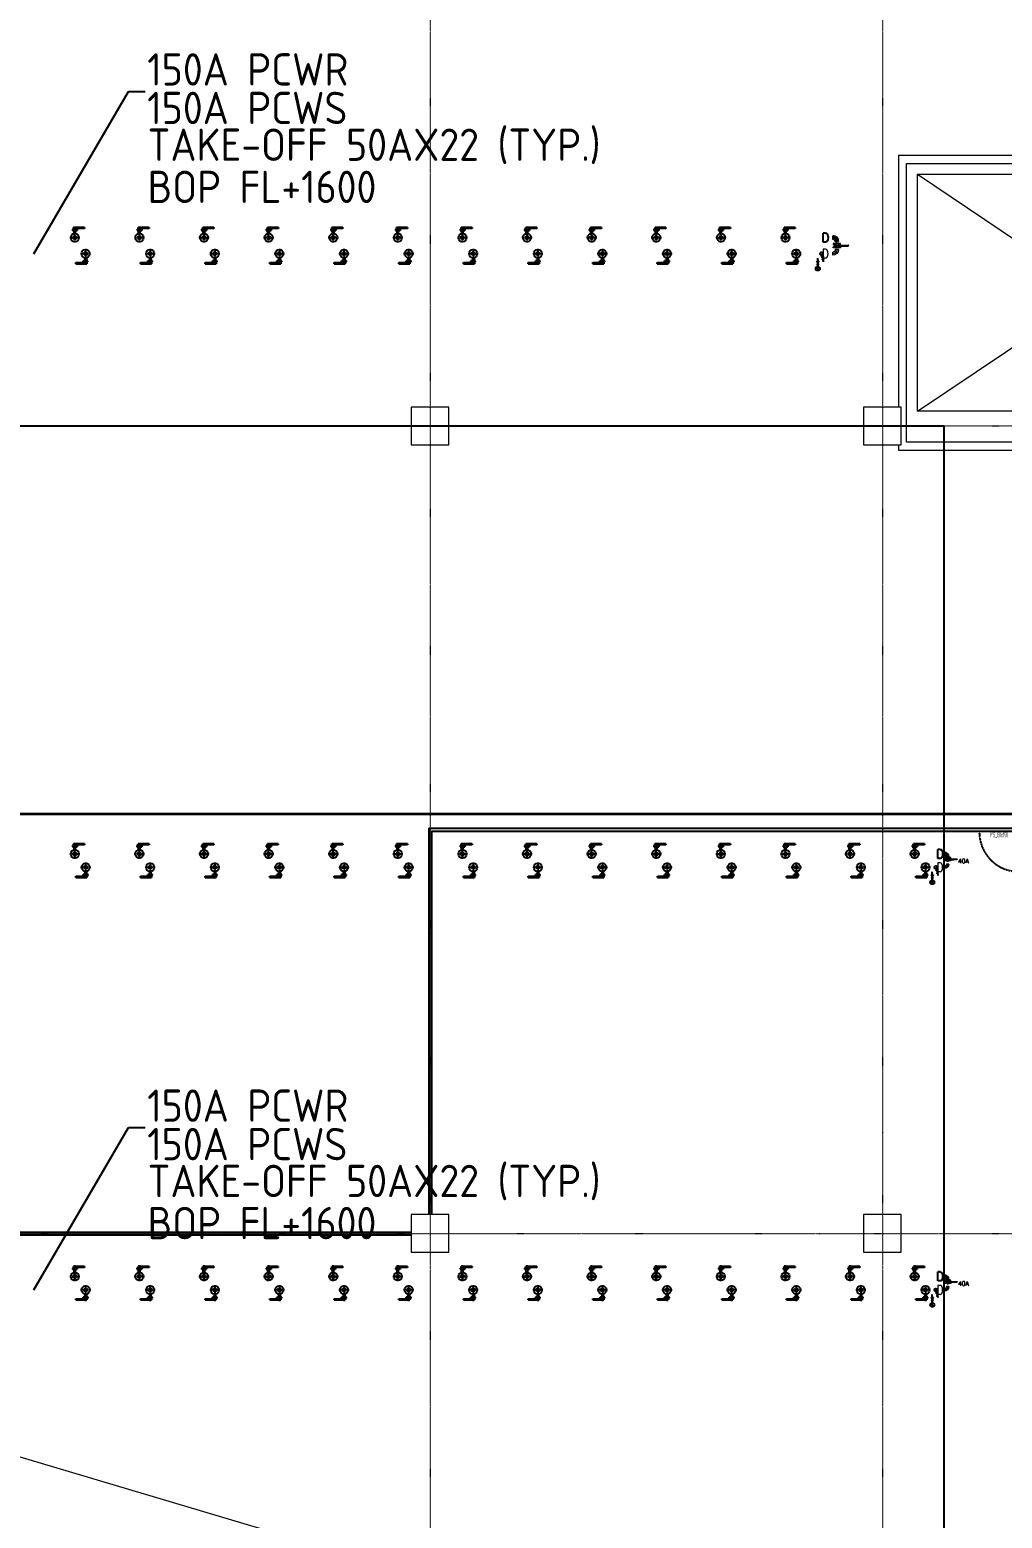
# Model space of a CAD drawing. Extents: x -181672 to 290600, y -29000 to 395522.
# Drawn here: x 219364 to 237426, y 24708 to 52360 of the extents above; entities that cross this region are included whole.
import ezdxf
from ezdxf.enums import TextEntityAlignment as Align

# ---------------------------------------------------------------- set-up
doc = ezdxf.new("R2010")
doc.units = 0
doc.header["$LTSCALE"] = 10
for name, pattern in [('H12PL2$0$JJP_三點線', [0.9, 0.3, -0.15, 0, -0.15, 0, -0.15, 0, -0.15]), ('XFDP20$0$HIDDEN', [0.3, 0.2, -0.1]), ('XFM7P20PCW$0$CENTER', [2, 1.25, -0.25, 0.25, -0.25]), ('XFM7P20PCW$0$CENTERX2', [20.32, 12.7, -2.54, 2.54, -2.54])]:
    doc.linetypes.add(name, pattern=pattern)
for name, color, linetype in [('H12PL2$0$A-OBJE-2D', 252, 'Continuous'), ('H12PL2$0$A-WALL-IN', 252, 'Continuous'), ('H12PL2$0$S-COL', 252, 'Continuous'), ('H12PL2$0$S-GRID', 252, 'Continuous'), ('XFDP20$0$A-Door (8K)', 2, 'Continuous'), ('XFDP20$0$A-W-P3_(8K)', 2, 'Continuous'), ('XFM7P20PCW$0$M-CWTR-CENT', 252, 'XFM7P20PCW$0$CENTER'), ('XFM7P20PCW$0$M-CWTR-VAVE', 252, 'Continuous'), ('XFM7P20PCW$0$M-FM-LINE2', 252, 'Continuous'), ('XFM7P20PCW$0$P-PCWR-20.7-P', 252, 'Continuous'), ('XFM7P20PCW$0$PIPE-TEXT', 252, 'Continuous'), ('XFM7P20PCW$0$U-PV-TXT', 252, 'Continuous')]:
    doc.layers.add(name, color=color, linetype=linetype)
doc.layers.add('XFM7P20PCW$0$M-PIPE-PCWS', color=252, linetype='Continuous', lineweight=9)
doc.styles.add('XFDP20$0$AA-TXT', font='isocp.shx', dxfattribs={"width": 0.8, "bigfont": 'china.shx'})
doc.styles.add('XFM7P20PCW$0$aa-txt', font='isocp.shx', dxfattribs={"bigfont": 'chineset'})
doc.styles.add('XFM7P20PCW$0$dim-txt', font='isocp.shx', dxfattribs={"width": 0.7, "bigfont": 'chineset'})
doc.styles.add('XFM7P20PCW$0$Standard', font='txt.shx', dxfattribs={"bigfont": 'chineset.shx'})
doc.dimstyles.new('XFM7P20PCW$0$adim-100', dxfattribs={"dimscale": 100, "dimtxt": 0.25, "dimasz": 0.25, "dimexe": 0.1, "dimexo": 0.5, "dimgap": 0.15, "dimtad": 0, "dimdec": 4, "dimtxsty": 'XFM7P20PCW$0$dim-txt', "dimcen": -0.025, "dimclrd": 3, "dimclre": 3, "dimclrt": 256, "dimadec": 0, "dimazin": 0, "dimtfac": 1, "dimtdec": 4, "dimtmove": 0, "dimatfit": 3, "dimfxl": 1.25, "dimarcsym": 0})

# ---------------------------------------------------------------- blocks, each defined once
blk = doc.blocks.new('XFDP20$0$GAD2205')
blk.add_lwpolyline([(0, 1), (0, 1), (-18, 1, -0.414214), (-18, 2), (-18, 3, -0.414214), (-18, 3), (-14, 3, 0.414214), (-13, 4), (-13, 4, 0.414214), (-14, 4), (-18, 4, -0.414214), (-18, 5), (-18, 12, -0.414214), (-18, 12), (-18, 12, 0.414214), (-18, 12), (-18, 14, 0.72636), (-19, 14), (-19, 13, 0.158507), (-19, 13), (-19, 0, 0.414214), (-19, 0), (19, 0, 0.414214), (19, 0), (19, 13, 0.158507), (19, 13), (19, 14, 0.72636), (18, 14), (18, 12, 0.414214), (18, 12, -0.414214), (18, 12), (18, 5, -0.414214), (18, 4), (14, 4, 0.414214), (13, 4), (13, 4, 0.414214), (14, 3), (18, 3, -0.414214), (18, 3), (18, 2, -0.414214), (18, 1), (0, 1)], format="xyb", close=True)
blk = doc.blocks.new('XFDP20$0$Door-S80ap')
for p, q in [((8.8, 70.4), (8.8, 75.3)), ((8.8, 75.3), (9.6, 75.3)), ((9.6, 70.4), (8.8, 70.4)), ((9.6, 75.3), (9.6, 70.4))]:
    blk.add_line(p, q)
blk.add_lwpolyline([(4.8, 70.4), (4.8, 75.3), (4, 75.3), (4, 70.4)], close=True)
at = {"ltscale": 5}
for points in [[(8.8, 67.8), (8.8, 77.9), (4.8, 77.9), (4.8, 67.8)], [(5, 67.5), (5, 14.8), (5, 14.8), (5, 67.5)], [(8.6, 14.8), (8.5, 14.8), (8.5, 67.5), (8.6, 67.5)], [(8.8, 4.3), (8.8, 14.4), (4.8, 14.4), (4.8, 4.3)]]:
    blk.add_lwpolyline(points, close=True, dxfattribs=at)
blk.add_lwpolyline([(4.8, 67.9), (4.8, 66.7, 0.158507), (4.9, 66.7), (4.9, 66.5, 0.72636), (5, 66.6), (5, 66.7, 0.414214), (5, 66.7, -0.414214), (4.9, 66.8), (4.9, 67.5, -0.414214), (5, 67.5), (5.4, 67.5, 0.414214), (5.4, 67.5), (5.4, 67.6, 0.414214), (5.4, 67.6), (5, 67.6, -0.414214), (4.9, 67.6), (4.9, 67.8, -0.414214), (5, 67.8), (6.8, 67.8), (6.8, 67.8), (6.8, 67.8), (8.6, 67.8, -0.414214), (8.6, 67.8), (8.6, 67.6, -0.414214), (8.6, 67.6), (8.2, 67.6, 0.414214), (8.1, 67.6), (8.1, 67.5, 0.414214), (8.2, 67.5), (8.6, 67.5, -0.414214), (8.6, 67.5), (8.6, 66.8, -0.414214), (8.6, 66.7), (8.6, 66.7, 0.414214), (8.6, 66.7), (8.6, 66.6, 0.72636), (8.6, 66.5), (8.7, 66.7, 0.158507), (8.7, 66.7), (8.7, 67.9, 0.414214), (8.7, 67.9), (4.9, 67.9, 0.414214)], format="xyb", close=True, dxfattribs=at)
at = {"ltscale": 500}
for points in [[(3.2, -0.6), (3.2, 3.9), (3, 3.9), (3, -0.6)], [(8.5, 4.8), (4, 4.8), (4, 4.6), (8.5, 4.6)]]:
    blk.add_lwpolyline(points, close=True, dxfattribs=at)
at = {"linetype": 'XFDP20$0$HIDDEN', "ltscale": 0.1}
blk.add_arc((3.4, 4.4), 73.6, 0, 84.8641, dxfattribs=at)
at = {"ltscale": 500, "extrusion": (0, 0, -1)}
blk.add_ellipse((3.4, 4.4), major_axis=(-0.495, 0.495), ratio=1, start_param=5.497787, end_param=11.780972, dxfattribs=at)
at = {"ltscale": 5, "xscale": 0.1000000000058208, "yscale": 0.1000000000058208, "zscale": 0.1000000000058208}
blk.add_blockref('XFDP20$0$GAD2205', (6.8, 14.3), dxfattribs=at)
at = {"color": 9, "style": 'XFDP20$0$AA-TXT', "width": 0.45}
blk.add_attdef('100x240', text='', height=10, dxfattribs=at).set_placement((40, 10), align=Align.MIDDLE)
blk = doc.blocks.new('XFDP20')
at = {"layer": 'XFDP20$0$A-W-P3_(8K)', "ltscale": 0.5}
for p, q in [((226775, 37525), (226775, 30350)), ((226775, 37525), (239940, 37525)), ((226825, 37475), (226825, 30350)), ((226825, 37475), (239940, 37475)), ((218750, 30025), (226450, 30025)), ((218750, 29975), (226450, 29975))]:
    blk.add_line(p, q, dxfattribs=at)
at = {"layer": 'XFDP20$0$A-Door (8K)'}
ref = blk.add_blockref('XFDP20$0$Door-S80ap', (237770, 37500), dxfattribs=dict(at, xscale=10, yscale=10, zscale=10, rotation=180))
ref.add_attrib('100x240', 'MS_80x190', dxfattribs={"layer": '0', "color": 9, "height": 100, "rotation": 180, "style": 'XFDP20$0$AA-TXT', "text_generation_flag": 6, "width": 0.45}).set_placement((237370, 37400), align=Align.MIDDLE)
blk = doc.blocks.new('H12PL2')
at = {"layer": 'H12PL2$0$A-OBJE-2D', "lineweight": 0}
for p, q in [((17650, 85950), (243150, 18700)), ((235850, 45275), (242400, 49675)), ((235850, 49675), (242400, 45275)), ((235850, 45275), (235850, 49675)), ((235850, 49675), (242400, 49675)), ((242400, 45275), (235850, 45275))]:
    blk.add_line(p, q, dxfattribs=at)
at = {"layer": 'H12PL2$0$A-WALL-IN', "lineweight": 0, "flags": 128}
for points in [[(235500, 50025), (235500, 49875)], [(243150, 50025), (235500, 50025)], [(235500, 49875), (235500, 45350)], [(235650, 44700), (235650, 49875)], [(235650, 49875), (243150, 49875)], [(235500, 44650), (235500, 44550)], [(235500, 44550), (235650, 44550)], [(239940, 44700), (235650, 44700)], [(235650, 44550), (239940, 44550)]]:
    blk.add_lwpolyline(points, dxfattribs=at)
at = {"layer": 'H12PL2$0$S-COL', "lineweight": 0, "flags": 128}
for points in [[(226450, 44650), (227150, 44650), (227150, 45350), (226450, 45350)], [(234850, 44650), (235550, 44650), (235550, 45350), (234850, 45350)], [(226450, 29650), (227150, 29650), (227150, 30350), (226450, 30350)], [(234850, 29650), (235550, 29650), (235550, 30350), (234850, 30350)]]:
    blk.add_lwpolyline(points, close=True, dxfattribs=at)
at = {"layer": 'H12PL2$0$S-GRID', "linetype": 'H12PL2$0$JJP_三點線', "lineweight": 0}
for p, q in [((226800, 128250), (226800, -28000)), ((235200, 128250), (235200, -28000)), ((-29000, 45000), (289600, 45000)), ((-29000, 30000), (289600, 30000))]:
    blk.add_line(p, q, dxfattribs=at)
blk.add_blockref('XFDP20', (0, 0))
blk = doc.blocks.new('XFM7P20PCW$0$Ca-150')
for p, q in [((8.4, 0), (-8.4, 0)), ((-8.4, -4.3), (-8.4, 0)), ((8.4, -4.3), (8.4, 0))]:
    blk.add_line(p, q)
for centre, radius, start, end in [((-5.1, -4.3), 3.28, 180, 241.9431), ((0, 5.3), 14.2, 241.9431, 298.0569), ((5.1, -4.3), 3.28, 298.0569, 0)]:
    blk.add_arc(centre, radius, start, end)
blk = doc.blocks.new('XFM7P20PCW$0$MA20D1')
at = {"linetype": 'ByBlock'}
for p, q in [((-0.5, -0.25), (-0.5, 0.25)), ((-0.5, -0.25), (0.5, 0.25)), ((0.5, -0.25), (-0.5, 0.25)), ((0.5, 0.25), (0.5, -0.25))]:
    blk.add_line(p, q, dxfattribs=at)
blk = doc.blocks.new('XFM7P20PCW$0$A$C42F67E43')
at = {"layer": 'XFM7P20PCW$0$M-CWTR-CENT'}
for p, q in [((31475, -7436), (31654, -7436)), ((31566, -7526), (31566, -7229))]:
    blk.add_line(p, q, dxfattribs=at)
at = {"layer": 'XFM7P20PCW$0$M-CWTR-VAVE'}
for p, q in [((31521, -7282), (31521, -7302)), ((31611, -7282), (31521, -7282)), ((31521, -7302), (31611, -7302)), ((31542, -7282), (31542, -7250)), ((31746, -7250), (31542, -7250)), ((31551, -7361), (31551, -7302)), ((31580, -7361), (31580, -7302)), ((31589, -7282), (31589, -7270)), ((31746, -7270), (31589, -7270)), ((31611, -7282), (31611, -7302)), ((31746, -7250), (31746, -7270))]:
    blk.add_line(p, q, dxfattribs=at)
for radius in [76.2, 30.1]:
    blk.add_circle((31566, -7436), radius, dxfattribs=at)
for centre, start, end in [((31566, -7421), 90, 270), ((31566, -7451), 270, 90)]:
    blk.add_arc(centre, 15.1, start, end, dxfattribs=at)
blk = doc.blocks.new('XFM7P20PCW$0$Es-050')
for p, q in [((-7.6, 10.6), (-7.6, 4.6)), ((3, 0), (-3, 0))]:
    blk.add_line(p, q)
for radius in [10.6, 4.6]:
    blk.add_arc((-7.6, 0), radius, 0, 90)
at = {"color": 1, "linetype": 'XFM7P20PCW$0$CENTER'}
blk.add_arc((-7.6, 0), 7.62, 0, 90, dxfattribs=at)
blk = doc.blocks.new('XFM7P20PCW$0$A$C02afc0ee')
at = {"color": 1, "linetype": 'ByBlock'}
for p, q in [((-59, 0), (223, 0)), ((-14, 14), (-24, 24)), ((0, -19), (0, 19)), ((0, -19), (0, 19)), ((0, 18), (0, -18)), ((14, -14), (24, -24))]:
    blk.add_line(p, q, dxfattribs=at)
at = {"linetype": 'ByBlock'}
for p, q in [((-52, 0), (-52, 0)), ((-52, 0), (-52, 0)), ((-50, 2), (-35, 2)), ((-38, 22), (-40, 20)), ((-40, 20), (-29, 20)), ((-40, 20), (-40, 2)), ((-38, 22), (-28, 22)), ((-29, -1), (-29, 1)), ((-29, 1), (-24, 1)), ((-26, 7), (-26, 6)), ((-21, 23), (-24, 19)), ((-24, 19), (-21, 14)), ((-24, 3), (-24, 4)), ((-24, 1), (-24, -1)), ((-21, 23), (-16, 23)), ((-21, 14), (-16, 14)), ((-20, 0), (-11, 6)), ((-20, 0), (-11, -6)), ((-14, 19), (-16, 23)), ((-16, 14), (-14, 19)), ((-12, 46), (-12, 41)), ((-7, 51), (-4, 51)), ((-7, 11), (12, 11)), ((-4, 51), (-4, 48)), ((-1, 44), (-4, 48)), ((-2, 4), (2, 4)), ((0, 12), (0, -13)), ((0, 7), (0, -7)), ((0, 7), (0, -7)), ((0, 7), (0, -7)), ((1, 44), (3, 47)), ((7, 43), (5, 47)), ((8, 43), (11, 45)), ((14, 41), (13, 45)), ((16, 41), (19, 43)), ((16, 10), (137, 10)), ((21, 38), (21, 42)), ((23, 38), (26, 39)), ((27, 34), (28, 38)), ((29, 33), (32, 34)), ((33, 29), (34, 32)), ((34, 28), (38, 28)), ((37, 23), (39, 26)), ((38, 21), (42, 21)), ((41, 16), (43, 19)), ((41, 14), (45, 13)), ((44, 10), (45, 11)), ((137, 10), (151, 9)), ((151, 9), (211, 9)), ((-50, -2), (-35, -2)), ((-40, -2), (-40, -20)), ((-40, -20), (-38, -21)), ((-40, -20), (-29, -20)), ((-38, -21), (-28, -21)), ((-29, -1), (-24, -1)), ((-29, -5), (-26, -4)), ((-27, -10), (-25, -9)), ((-25, -14), (-21, -12)), ((-22, -19), (-20, -17)), ((-19, -22), (-17, -20)), ((-15, -25), (-12, -21)), ((-10, -27), (-9, -25)), ((-7, -11), (12, -11)), ((-5, -29), (-5, -26)), ((-2, -4), (2, -4)), ((-1, -29), (-1, -24)), ((1, -24), (-1, -24)), ((1, -29), (-1, -29)), ((1, -29), (1, -24)), ((3, -28), (3, -25)), ((4, -28), (4, -25)), ((6, -24), (5, -24)), ((6, -25), (5, -25)), ((6, -29), (5, -29)), ((6, -30), (5, -30)), ((6, -28), (6, -25)), ((7, -28), (7, -25)), ((16, -14), (14, -19)), ((14, -19), (16, -23)), ((16, -10), (137, -10)), ((16, -14), (21, -14)), ((16, -23), (21, -23)), ((23, -19), (21, -14)), ((21, -23), (23, -19)), ((38, -20), (29, -20)), ((39, -18), (30, -18)), ((39, -18), (38, -20)), ((40, -12), (39, -18)), ((46, -12), (41, -12)), ((137, -10), (151, -9)), ((151, -9), (211, -9))]:
    blk.add_line(p, q, dxfattribs=at)
for points in [[(-13, 38), (-69, 38), (-69, 22)], [(-69, 22), (-28, 22)], [(-12, 42), (-37, 42), (-37, 38)], [(17, 42), (14, 42)], [(37, 38), (37, 42), (21, 42)], [(23, 38), (21, 38)], [(38, 22), (69, 22), (69, 38), (28, 38)], [(-69, -21), (-28, -21)], [(28, -21), (69, -21), (69, -38), (-69, -38), (-69, -21)], [(37, -38), (37, -42), (-37, -42), (-37, -38)]]:
    blk.add_lwpolyline(points)
for points in [[(-26, 7, 0.120011), (-27, 7, 0.104957), (-28, 6, 0.088923), (-28, 6, 0.080167), (-28, 5, 0.080167), (-28, 4, 0.088923), (-28, 4, 0.104957), (-27, 3, 0.120011), (-26, 3, 0.120011), (-26, 3, 0.104957), (-25, 4, 0.088923), (-25, 4, 0.088923)], [(-26, 6, 0.120011), (-27, 6, 0.104957), (-27, 6, 0.088923), (-27, 5, 0.080167), (-27, 5, 0.080167), (-27, 4, 0.088923), (-27, 4, 0.104957), (-27, 4, 0.120011), (-26, 4, 0.120011), (-26, 4, 0.104957), (-26, 4, 0.088923), (-26, 4)], [(-24, 3, 0.108254), (-23, 3, 0.102013), (-23, 3, 0.094273), (-22, 4, 0.089446), (-22, 5, 0.089446), (-22, 6, 0.094273), (-23, 6, 0.102013), (-23, 7, 0.108254), (-24, 7, 0.108254), (-25, 7, 0.207462), (-25, 6, -0.005899), (-26, 5)], [(-24, 4, 0.108254), (-24, 4, 0.102013), (-24, 4, 0.094273), (-23, 4, 0.089446), (-23, 5, 0.089446), (-23, 5, 0.094273), (-24, 6, 0.102013), (-24, 6, 0.108254), (-24, 6, 0.088886), (-24, 6, 0.178069), (-24, 6, -0.005748), (-25, 4, -0.005748)]]:
    blk.add_lwpolyline(points, format="xyb", dxfattribs=at)
for centre in [(-19, 19), (19, -19)]:
    blk.add_circle(centre, 3.39, dxfattribs=at)
for centre, radius, start, end in [((-50, 0), 2.14, 90, 180), ((-50, 0), 2.14, 180, 270), ((0, 0), 35.2, 121.1866, 328.8134), ((-27, 5), 1.25, 341.6663, 342.6546), ((-25, 4), 0.372, 333.604, 355.7622), ((-25, 41), 12.9, 301.1866, 0), ((-7, 46), 5.15, 90, 180), ((5, 0), 17.1, 143.7197, 216.2803), ((-7, 9), 2.57, 90, 143.7197), ((-2, 0), 3.8, 90, 270), ((0, 44), 1.13, 217.5, 322.5), ((2, 0), 3.8, 270, 90), ((4, 46), 1.13, 27.5, 142.5), ((8, 44), 1.13, 207.5, 312.5), ((12, 45), 1.13, 17.5, 132.5), ((16, 17), 6.98, 233.1301, 270), ((15, 42), 1.13, 197.5, 302.5), ((19, 42), 1.13, 7.5, 122.5), ((22, 39), 1.13, 187.5, 292.5), ((26, 38), 1.13, 357.5, 112.5), ((28, 34), 1.13, 177.5, 282.5), ((33, 33), 1.13, 347.5, 102.5), ((34, 29), 1.13, 167.5, 272.5), ((38, 22), 1.13, 157.5, 262.5), ((38, 27), 1.13, 337.5, 92.5), ((42, 15), 1.13, 147.5, 252.5), ((42, 20), 1.13, 327.5, 82.5), ((45, 12), 1.13, 317.5, 72.5), ((211, 0), 8.67, 270, 90), ((-7, -8), 2.57, 216.2803, 270), ((5, -25), 1.84, 90, 180), ((5, -28), 1.84, 180, 270), ((5, -25), 0.836, 90, 180), ((5, -28), 0.836, 180, 270), ((6, -25), 1.84, 0, 90), ((6, -25), 0.836, 0, 90), ((6, -28), 0.836, 270, 0), ((6, -28), 1.84, 270, 0), ((16, -17), 6.98, 90, 126.8699), ((41, -25), 12.9, 90, 148.8134), ((46, -7), 5.15, 270, 325.8229)]:
    blk.add_arc(centre, radius, start, end, dxfattribs=at)
at = {"color": 1, "linetype": 'ByBlock'}
for start, end in [(121.8333, 148.1667), (301.8333, 328.1667)]:
    blk.add_arc((0, 0), 26.3, start, end, dxfattribs=at)
blk = doc.blocks.new('XFM7P20PCW$0$150A SUBMAIN PIPE')
blk.add_circle((28394, 0), 26.7)
at = {"layer": 'XFM7P20PCW$0$M-FM-LINE2'}
for p, q in [((28408, -48), (28394, 0)), ((28311, -260), (28344, -293)), ((28327, -134), (28327, -84)), ((28327, -239), (28327, -204)), ((28436, -149), (28427, -116))]:
    blk.add_line(p, q, dxfattribs=at)
blk.add_circle((28327, -277), 38.2, dxfattribs=at)
for p in [(-19166, 7686), (-17966, 7686), (-16766, 7686), (-15566, 7686), (-14366, 7686), (-13166, 7686), (-11966, 7686), (-10766, 7686), (-9566, 7686), (-8366, 7686), (-7166, 7686), (-5966, 7686), (-4766, 7686), (-3566, 7686)]:
    blk.add_blockref('XFM7P20PCW$0$A$C42F67E43', p)
at = {"rotation": 180}
for p in [(44166, -7436), (45366, -7436), (46566, -7436), (47766, -7436), (48966, -7436), (50166, -7436), (51366, -7436), (52566, -7436), (53766, -7436), (54966, -7436), (56166, -7436), (57366, -7436), (58566, -7436), (59766, -7436)]:
    blk.add_blockref('XFM7P20PCW$0$A$C42F67E43', p, dxfattribs=at)
at = {"layer": 'XFM7P20PCW$0$M-FM-LINE2', "zscale": 70.45509076058504}
for p, xscale, yscale, rotation in [((28327, -169), -70.45509076058504, 70.45509076058504, 89.99915226602805), ((28417, -82), -70.45509076058507, 70.45509076058507, 105.8451998712342)]:
    blk.add_blockref('XFM7P20PCW$0$MA20D1', p, dxfattribs=dict(at, xscale=xscale, yscale=yscale, rotation=rotation))
at = {"layer": 'XFM7P20PCW$0$M-PIPE-PCWS'}
for name, p, xscale, yscale, zscale, rotation in [('XFM7P20PCW$0$Ca-150', (28429, 0), 10.00000000000001, 10.00000000000001, 10.00000000000001, 90), ('XFM7P20PCW$0$Es-050', (28613, 61), -8, 8, 8, 180), ('XFM7P20PCW$0$A$C02afc0ee', (28613, 150), -0.8, 0.8, 0.8, 180)]:
    blk.add_blockref(name, p, dxfattribs=dict(at, xscale=xscale, yscale=yscale, zscale=zscale, rotation=rotation))
at = {"layer": 'XFM7P20PCW$0$P-PCWR-20.7-P', "xscale": -10.00000000000001, "yscale": 10.00000000000001, "zscale": 10, "rotation": 90}
blk.add_blockref('XFM7P20PCW$0$Ca-150', (28429, 250), dxfattribs=at)
at = {"layer": 'XFM7P20PCW$0$P-PCWR-20.7-P', "xscale": 8, "yscale": 8, "zscale": 8}
blk.add_blockref('XFM7P20PCW$0$Es-050', (28613, 189), dxfattribs=at)
at = {"layer": 'XFM7P20PCW$0$M-FM-LINE2', "style": 'XFM7P20PCW$0$Standard'}
blk.add_text('40A', height=79.8, dxfattribs=at).set_placement((28806, 78))
blk = doc.blocks.new('XFM7P20PCW')
blk.add_lwpolyline([(201250, 45000), (236338.5, 45000), (236338.5, -465), (201250, -465)], close=True)
at = {"color": 1, "linetype": 'XFM7P20PCW$0$CENTERX2', "ltscale": 50, "const_width": 50}
blk.add_lwpolyline([(207690.4625, 16500), (219950, 16500), (219950, 3022.22452), (242949.5, 2805.04491), (243109.00005, 37792.64938), (207568.99995, 37792.64938), (207599.99991, 16500), (219950, 16550)], close=True, dxfattribs=at)
blk.add_circle((234066.50124, 48200), 26.71007)
at = {"layer": 'XFM7P20PCW$0$M-FM-LINE2'}
for p, q in [((233999.72989, 48066.0862), (233999.73062, 48115.8625)), ((234080.09212, 48152.11506), (234066.50124, 48200)), ((233983.24973, 47939.70588), (234016.31121, 47906.64343)), ((233999.72834, 47961.41412), (233999.72885, 47995.63111)), ((234108.67171, 48051.42021), (234099.32913, 48084.33706))]:
    blk.add_line(p, q, dxfattribs=at)
blk.add_circle((233999.72778, 47923.22734), 38.18678, dxfattribs=at)
for name, p in [('XFM7P20PCW$0$A$C42F67E43', (188634.45179, 55935.57397)), ('XFM7P20PCW$0$A$C42F67E43', (189834.45179, 55935.57397)), ('XFM7P20PCW$0$A$C42F67E43', (191034.45179, 55935.57397)), ('XFM7P20PCW$0$A$C42F67E43', (192234.45179, 55935.57397)), ('XFM7P20PCW$0$A$C42F67E43', (193434.45179, 55935.57397)), ('XFM7P20PCW$0$A$C42F67E43', (194634.45179, 55935.57397)), ('XFM7P20PCW$0$A$C42F67E43', (195834.45179, 55935.57397)), ('XFM7P20PCW$0$A$C42F67E43', (197034.45179, 55935.57397)), ('XFM7P20PCW$0$A$C42F67E43', (198234.45179, 55935.57397)), ('XFM7P20PCW$0$A$C42F67E43', (199434.45179, 55935.57397)), ('XFM7P20PCW$0$A$C42F67E43', (200634.45179, 55935.57397)), ('XFM7P20PCW$0$A$C42F67E43', (201834.45179, 55935.57397)), ('XFM7P20PCW$0$150A SUBMAIN PIPE', (207800, 36800)), ('XFM7P20PCW$0$150A SUBMAIN PIPE', (207800, 28950))]:
    blk.add_blockref(name, p)
at = {"rotation": 180}
for p in [(251965.58795, 40764.41244), (253165.58795, 40764.41244), (254365.58795, 40764.41244), (255565.58795, 40764.41244), (256765.58795, 40764.41244), (257965.58795, 40764.41244), (259165.58795, 40764.41244), (260365.58795, 40764.41244), (261565.58795, 40764.41244), (262765.58795, 40764.41244), (263965.58795, 40764.41244), (265165.58795, 40764.41244)]:
    blk.add_blockref('XFM7P20PCW$0$A$C42F67E43', p, dxfattribs=at)
at = {"layer": 'XFM7P20PCW$0$M-FM-LINE2', "zscale": 70.45509076058504}
for p, xscale, yscale, rotation in [((234089.71063, 48118.22606), -70.45509076058505, 70.45509076058505, 105.8451998712342), ((233999.72937, 48030.85865), -70.45509076058504, 70.45509076058504, 89.99915226602803)]:
    blk.add_blockref('XFM7P20PCW$0$MA20D1', p, dxfattribs=dict(at, xscale=xscale, yscale=yscale, rotation=rotation))
at = {"layer": 'XFM7P20PCW$0$M-PIPE-PCWS'}
blk.add_blockref('XFM7P20PCW$0$A$C02afc0ee', (234354.15491, 48350), dxfattribs=at)
at = {"layer": 'XFM7P20PCW$0$M-PIPE-PCWS', "yscale": 10, "zscale": 10}
for name, p, xscale, rotation in [('XFM7P20PCW$0$Ca-150', (234101.11419, 48200), 10, 90), ('XFM7P20PCW$0$Es-050', (234354.15491, 48276.2), -10, 180)]:
    blk.add_blockref(name, p, dxfattribs=dict(at, xscale=xscale, rotation=rotation))
at = {"layer": 'XFM7P20PCW$0$P-PCWR-20.7-P', "xscale": -10, "yscale": 10, "zscale": 10, "rotation": 90}
blk.add_blockref('XFM7P20PCW$0$Ca-150', (234101.11419, 48500.23773), dxfattribs=at)
at = {"layer": 'XFM7P20PCW$0$P-PCWR-20.7-P', "xscale": 10, "yscale": 10, "zscale": 10}
blk.add_blockref('XFM7P20PCW$0$Es-050', (234354.15491, 48423.8), dxfattribs=at)
at = {"layer": 'XFM7P20PCW$0$U-PV-TXT', "extrusion": (0, 0, -1), "style": 'XFM7P20PCW$0$aa-txt', "text_generation_flag": 2}
for s, p in [('150A PCWR', (-221544.69735, 51323.45966, 0)), ('150A PCWS ', (-221544.69735, 50608.54146, 0)), ('TAKE-OFF 50AX22 (TYP.)', (-221551.04577, 49924.26633, 0)), ('BOP FL+1600', (-221551.04577, 49141.29132, 0)), ('150A PCWR', (-221544.69735, 32073.45966, 0)), ('150A PCWS ', (-221544.69735, 31358.54146, 0)), ('TAKE-OFF 50AX22 (TYP.)', (-221551.04577, 30674.26633, 0)), ('BOP FL+1600', (-221551.04577, 29891.29132, 0))]:
    blk.add_text(s, height=600, dxfattribs=at).set_placement(p)
at = {"layer": 'XFM7P20PCW$0$PIPE-TEXT'}
for points in [[(219436.52165, 48200), (221195.28639, 51215.08274), (221507.19491, 51215.78978)], [(219436.52165, 28950), (221195.28639, 31965.08274), (221507.19491, 31965.78978)]]:
    blk.add_leader(points, dimstyle='XFM7P20PCW$0$adim-100', override={"dimasz": 1}, dxfattribs=at)

msp = doc.modelspace()

# ---------------------------------------------------------------- block references
for name in ['XFM7P20PCW', 'H12PL2']:
    msp.add_blockref(name, (0, 0))

doc.saveas('drawing.dxf')
